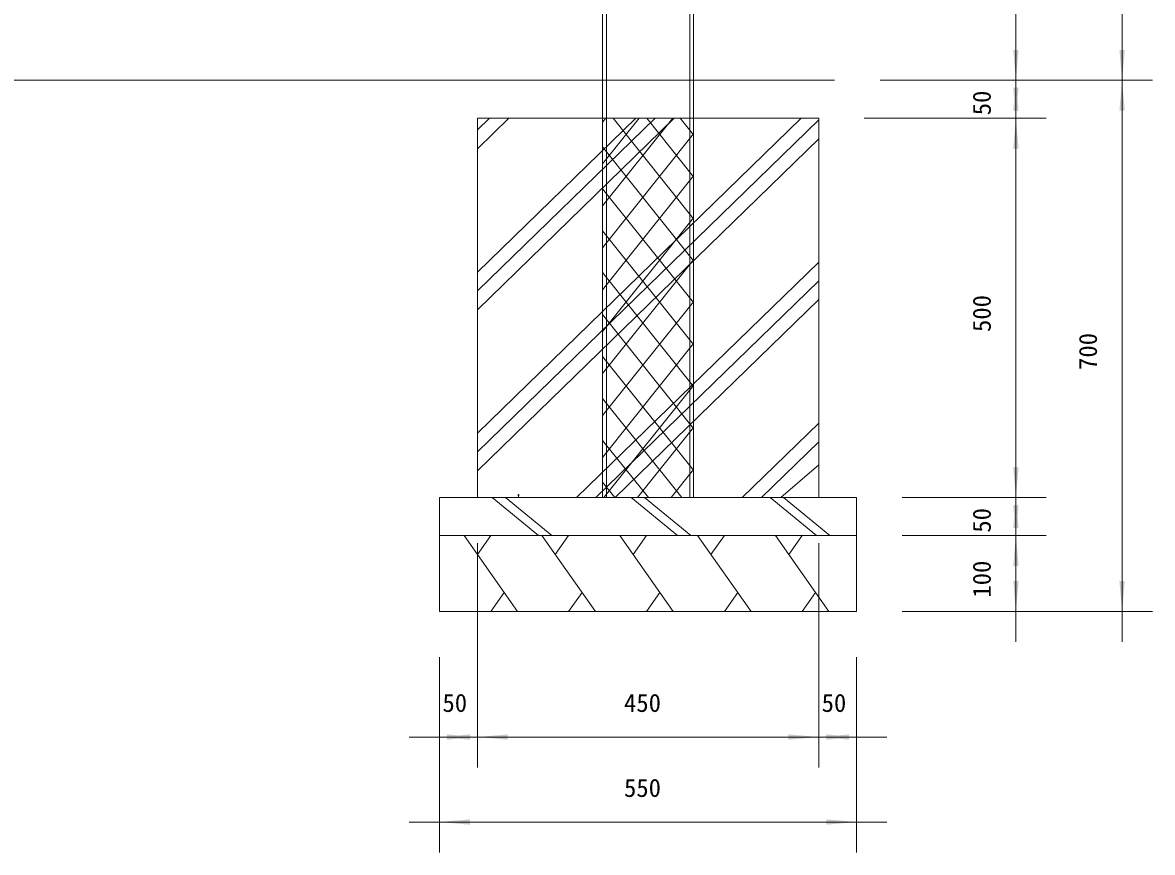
# Model space of a CAD drawing. Units: millimetres, scale not verified. Extents: x -3900 to 3900, y -2750 to 2750.
# Drawn here: x -871 to 619, y -685 to 408 of the extents above; entities that cross this region are included whole.
import ezdxf
from ezdxf.enums import TextEntityAlignment as Align

# ---------------------------------------------------------------- set-up
doc = ezdxf.new("R2010")
doc.units = ezdxf.units.MM
doc.header["$LTSCALE"] = 20
doc.layers.add('0-1_IMPORTED', color=30, linetype='Continuous', lineweight=18)
doc.styles.add('ＭＳ ゴシック', font='')
doc.styles.get('ＭＳ ゴシック').set_extended_font_data('MS Gothic')

msp = doc.modelspace()

# ---------------------------------------------------------------- linework, layer by layer
at = {"layer": '0-1_IMPORTED'}
for p, q in [((-101, 1532.44), (-101, -217.56)), ((9, 1532.44), (9, -217.56)), ((200, 332.44), (-2505, 332.44)), ((-271, 242.21), (-229.62, 282.44)), ((-271, 266.96), (-255.07, 282.44)), ((-271, 30.08), (-11.42, 282.44)), ((-271, 54.82), (-36.88, 282.44)), ((-271, 79.57), (-62.34, 282.44)), ((-271, -132.56), (155.86, 282.44)), ((-271, -157.31), (179, 280.19)), ((-106, 277.36), (-101.93, 282.44)), ((-106, 222.11), (-57.74, 282.44)), ((-106, 166.87), (-13.54, 282.44)), ((14, 149.88), (-92.05, 282.44)), ((14, 205.12), (-47.85, 282.44)), ((14, 260.37), (-3.66, 282.44)), ((-271, -182.06), (179, 255.44)), ((-106, 111.63), (14, 261.63)), ((14, 94.64), (-106, 244.64)), ((-106, 56.38), (14, 206.38)), ((14, 39.39), (-106, 189.39)), ((-106, 1.14), (14, 151.14)), ((14, -15.85), (-106, 134.15)), ((-140.24, -217.56), (179, 92.81)), ((-106, -54.1), (14, 95.9)), ((14, -71.09), (-106, 78.91)), ((-114.78, -217.56), (179, 68.06)), ((-106, -109.34), (14, 40.66)), ((-89.32, -217.56), (179, 43.31)), ((14, -126.33), (-106, 23.67)), ((-106, -164.59), (14, -14.59)), ((14, -181.58), (-106, -31.58)), ((-104.18, -217.56), (14, -69.83)), ((-1.41, -217.56), (-106, -86.82)), ((-59.99, -217.56), (14, -125.07)), ((77.96, -217.56), (179, -119.32)), ((-45.6, -217.56), (-106, -142.06)), ((103.41, -217.56), (179, -144.07)), ((128.87, -217.56), (179, -174.24)), ((-15.8, -217.56), (14, -180.31)), ((-89.8, -217.56), (-106, -197.3)), ((-251.51, -217.38), (-190.4, -267.38)), ((-94.89, -217.56), (-241.56, -217.56)), ((-234.22, -217.38), (-173.11, -267.38)), ((-68.17, -217.38), (-7.06, -267.38)), ((-50.89, -217.38), (10.22, -267.38)), ((115.16, -217.38), (176.27, -267.38)), ((132.44, -217.38), (193.56, -267.38)), ((-218.18, -367.44), (-288.74, -267.44)), ((-271.1, -292.44), (-253.46, -267.44)), ((-115.51, -367.44), (-186.07, -267.44)), ((-168.43, -292.44), (-150.79, -267.44)), ((-12.84, -367.44), (-83.41, -267.44)), ((-65.77, -292.44), (-48.13, -267.44)), ((89.82, -367.44), (19.26, -267.44)), ((36.9, -292.44), (54.54, -267.44)), ((192.49, -367.44), (121.93, -267.44)), ((139.57, -292.44), (157.21, -267.44)), ((-235.82, -342.44), (-253.46, -367.44)), ((-133.15, -342.44), (-150.79, -367.44)), ((-30.48, -342.44), (-48.13, -367.44)), ((72.18, -342.44), (54.54, -367.44)), ((174.85, -342.44), (157.21, -367.44))]:
    msp.add_line(p, q, dxfattribs=at)
at = {"layer": '0-1_IMPORTED', "color": 1}
for p, q in [((579, 1532.44), (579, 332.44)), ((439, 332.44), (439, 1432.44)), ((439, 332.44), (439, 372.44)), ((579, 372.44), (579, 332.44)), ((260, 332.44), (479, 332.44)), ((260, 332.44), (479, 332.44)), ((260, 332.44), (619, 332.44)), ((260, 332.44), (619, 332.44)), ((439, 282.44), (439, 332.44)), ((439, 292.44), (439, 332.44)), ((579, 332.44), (579, 292.44)), ((579, 332.44), (579, -367.56)), ((439, 282.44), (439, 322.44)), ((239, 282.44), (479, 282.44)), ((239, 282.44), (479, 282.44)), ((439, -217.56), (439, 282.44)), ((439, 242.44), (439, 282.44)), ((439, -217.56), (439, -177.56)), ((289, -217.56), (479, -217.56)), ((289, -217.56), (479, -217.56)), ((439, -267.56), (439, -217.56)), ((439, -257.56), (439, -217.56)), ((439, -267.56), (439, -227.56)), ((289, -267.56), (479, -267.56)), ((289, -267.56), (479, -267.56)), ((439, -367.56), (439, -267.56)), ((439, -307.56), (439, -267.56)), ((-271, -277.56), (-271, -573)), ((-271, -277.56), (-271, -573)), ((179, -277.56), (179, -573)), ((179, -277.56), (179, -573)), ((289, -367.56), (479, -367.56)), ((289, -367.56), (619, -367.56)), ((439, -407.56), (439, -367.56)), ((579, -367.56), (579, -407.56)), ((-321, -427.56), (-321, -573)), ((-321, -427.56), (-321, -685)), ((229, -427.56), (229, -573)), ((229, -427.56), (229, -685)), ((-361, -533), (-321, -533)), ((-321, -533), (-271, -533)), ((-311, -533), (-271, -533)), ((-271, -533), (-231, -533)), ((-271, -533), (179, -533)), ((139, -533), (179, -533)), ((179, -533), (219, -533)), ((179, -533), (229, -533)), ((229, -533), (269, -533)), ((-321, -645), (-361, -645)), ((229, -645), (-321, -645)), ((269, -645), (229, -645))]:
    msp.add_line(p, q, dxfattribs=at)
at = {"layer": '0-1_IMPORTED'}
for points in [[(-101, 1532.44), (9, 1532.44), (14, 1525.96), (14, -217.56), (-106, -217.56), (-106, 1525.96)], [(-271, 282.44), (179, 282.44), (179, -217.56), (-271, -217.56)], [(-321, -217.56), (229, -217.56), (229, -267.56), (-321, -267.56)], [(-217.11, -217.56), (-217.54, -213.56), (-216.68, -213.56)], [(-321, -267.56), (229, -267.56), (229, -367.56), (-321, -367.56)]]:
    msp.add_lwpolyline(points, close=True, dxfattribs=at)
at = {"layer": '0-1_IMPORTED', "color": 1}
for points in [[(439, 332.44), (435.5, 372.44), (442.5, 372.44)], [(579, 332.44), (575.5, 372.44), (582.5, 372.44)], [(439, 332.44), (442.5, 292.44), (435.5, 292.44)], [(579, 332.44), (582.5, 292.44), (575.5, 292.44)], [(439, 282.44), (435.5, 322.44), (442.5, 322.44)], [(439, 282.44), (442.5, 242.44), (435.5, 242.44)], [(439, -217.56), (435.5, -177.56), (442.5, -177.56)], [(439, -217.56), (442.5, -257.56), (435.5, -257.56)], [(439, -267.56), (435.5, -227.56), (442.5, -227.56)], [(439, -267.56), (442.5, -307.56), (435.5, -307.56)], [(439, -367.56), (435.5, -327.56), (442.5, -327.56)], [(579, -367.56), (575.5, -327.56), (582.5, -327.56)], [(-321, -533), (-281, -529.5), (-281, -536.5)], [(-271, -533), (-311, -536.5), (-311, -529.5)], [(-271, -533), (-231, -529.5), (-231, -536.5)], [(179, -533), (139, -536.5), (139, -529.5)], [(179, -533), (219, -529.5), (219, -536.5)], [(229, -533), (189, -536.5), (189, -529.5)], [(-321, -645), (-281, -641.5), (-281, -648.5)], [(229, -645), (189, -648.5), (189, -641.5)]]:
    msp.add_solid(points, dxfattribs=at)

# ---------------------------------------------------------------- texts
at = {"layer": '0-1_IMPORTED', "color": 7, "style": 'ＭＳ ゴシック'}
for s, p in [('50', (413.07, 286.27)), ('500', (413.07, 0.69)), ('700', (553.07, -49.31)), ('50', (413.07, -263.73)), ('100', (413.07, -349.31))]:
    msp.add_text(s, height=23.88, rotation=90, dxfattribs=at).set_placement(p, align=Align.BOTTOM_LEFT)
for s, p in [('50', (-317.17, -507.07)), ('450', (-77.75, -507.07)), ('50', (182.83, -507.07)), ('550', (-77.75, -619.07))]:
    msp.add_text(s, height=23.88, dxfattribs=at).set_placement(p, align=Align.BOTTOM_LEFT)

doc.saveas('drawing.dxf')
